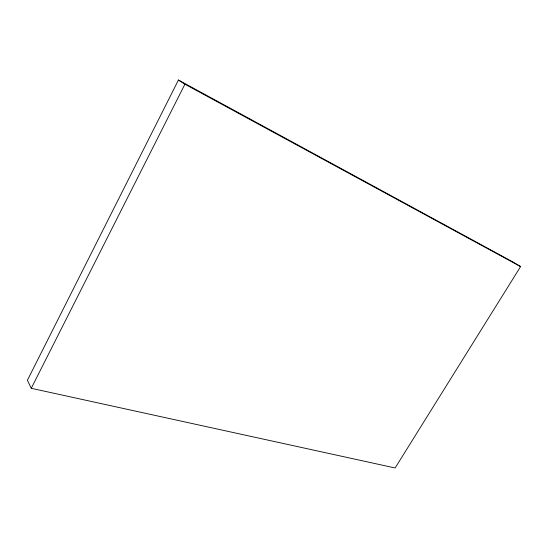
<?xml version="1.0" encoding="UTF-8"?>
<svg xmlns="http://www.w3.org/2000/svg" width="548" height="548" viewBox="0 0 548 548"><rect width="100%" height="100%" fill="white"/><g stroke="black" fill="none" stroke-linecap="round" stroke-linejoin="round"><path stroke-width="0.82" d="M178.436 80.035L27.4 380.257L31.257 388.299L395.122 467.965L520.6 266.581L512.757 261.876L178.436 80.035L184.916 84.207L520.6 266.581M31.257 388.299L184.916 84.207"/></g></svg>
